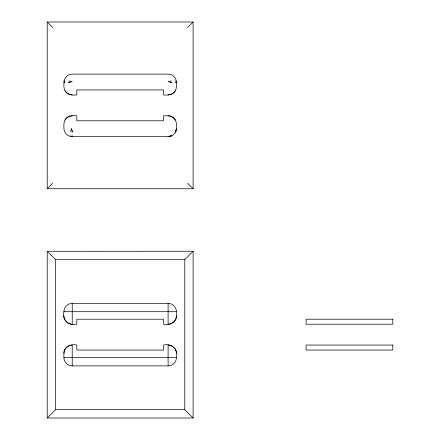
<?xml version="1.0" encoding="UTF-8"?>
<svg xmlns="http://www.w3.org/2000/svg" width="440" height="440" viewBox="0 0 440 440"><rect width="100%" height="100%" fill="white"/><g stroke="black" fill="none" stroke-linecap="round" stroke-linejoin="round"><path stroke-width="0.66" d="M63.894 353.392C63.701 346.907 71.17 343.514 76.813 345.054L76.813 350.053L163.521 350.053L163.521 345.054C171.386 342.815 178.618 349.569 176.44 357.561A8.338 8.338 0 0 1 168.102 365.893L72.232 365.893A8.338 8.338 0 0 1 63.894 357.561L63.894 353.392A8.338 8.338 0 0 1 72.232 345.054L72.232 365.893M176.44 315.876C176.632 322.355 169.163 325.749 163.521 324.209L163.521 319.209L76.813 319.209L76.813 324.209C68.948 326.452 61.715 319.693 63.894 311.707A8.338 8.338 0 0 1 72.232 303.369L168.102 303.369A8.338 8.338 0 0 1 176.44 311.707L176.44 315.876A8.338 8.338 0 0 1 168.102 324.209L168.102 303.369M70.68 131.538L71.478 128.293L72.232 132.126L72.232 130.587M64.955 120.049C67.199 115.753 72.55 115.335 76.813 115.792L76.813 120.791L163.521 120.791L163.521 115.792L168.102 115.792A8.338 8.338 0 0 1 176.44 124.124L176.44 128.293L175.511 132.126L176.115 130.587M175.373 90.689C173.135 94.98 167.783 95.403 163.521 94.947L163.521 89.947L76.813 89.947L76.813 94.947C72.55 95.403 67.199 94.98 64.955 90.689M187.501 27.61L193.116 22L193.116 188.738L47.218 188.738L47.218 22L193.116 22M47.218 188.738L52.833 183.128M193.078 417.967L184.778 409.662L184.778 259.6L193.078 251.301M47.256 417.967L55.556 409.662L55.556 259.6L47.256 251.301L193.116 251.262L193.116 418L47.218 418L47.218 251.262M170.396 136.312L171.93 135.702L168.102 136.598L72.237 136.631A8.338 8.338 0 0 1 63.894 128.293L63.894 124.124A8.338 8.338 0 0 1 72.232 115.792M171.347 135.817L168.102 136.598A8.338 8.338 0 0 0 176.44 128.293M64.669 80.9L63.927 81.692L64.823 82.439L64.213 82.439M171.264 80.9L168.102 81.692L171.93 82.439L170.396 82.439M69.938 82.439L68.398 82.439L72.232 81.692L68.987 80.894M176.115 82.439L175.511 82.439L176.407 81.692L175.626 80.894M55.556 259.6L184.778 259.6M63.894 311.707L176.44 311.707M63.894 357.561L176.44 357.561M55.556 409.662L184.778 409.662M168.102 115.792C171.066 115.792 173.916 117.469 175.373 120.049M47.218 22L52.833 27.61M187.501 183.128L193.116 188.738M70.686 135.85L71.478 136.598L72.232 135.702L72.232 136.312M168.102 365.893L168.102 345.054A8.338 8.338 0 0 1 176.44 353.392M72.232 303.369L72.232 324.209A8.338 8.338 0 0 1 63.894 315.876M72.232 94.947A8.338 8.338 0 0 1 63.894 86.609L63.894 82.439A8.338 8.338 0 0 1 72.232 74.107L168.102 74.107A8.338 8.338 0 0 1 176.44 82.439L176.44 86.609A8.338 8.338 0 0 1 168.102 94.947M392.783 319.209L306.081 319.209L306.081 324.209L392.783 324.209L392.783 319.209M392.783 345.054L306.081 345.054L306.081 350.053L392.783 350.053L392.783 345.054"/></g></svg>
